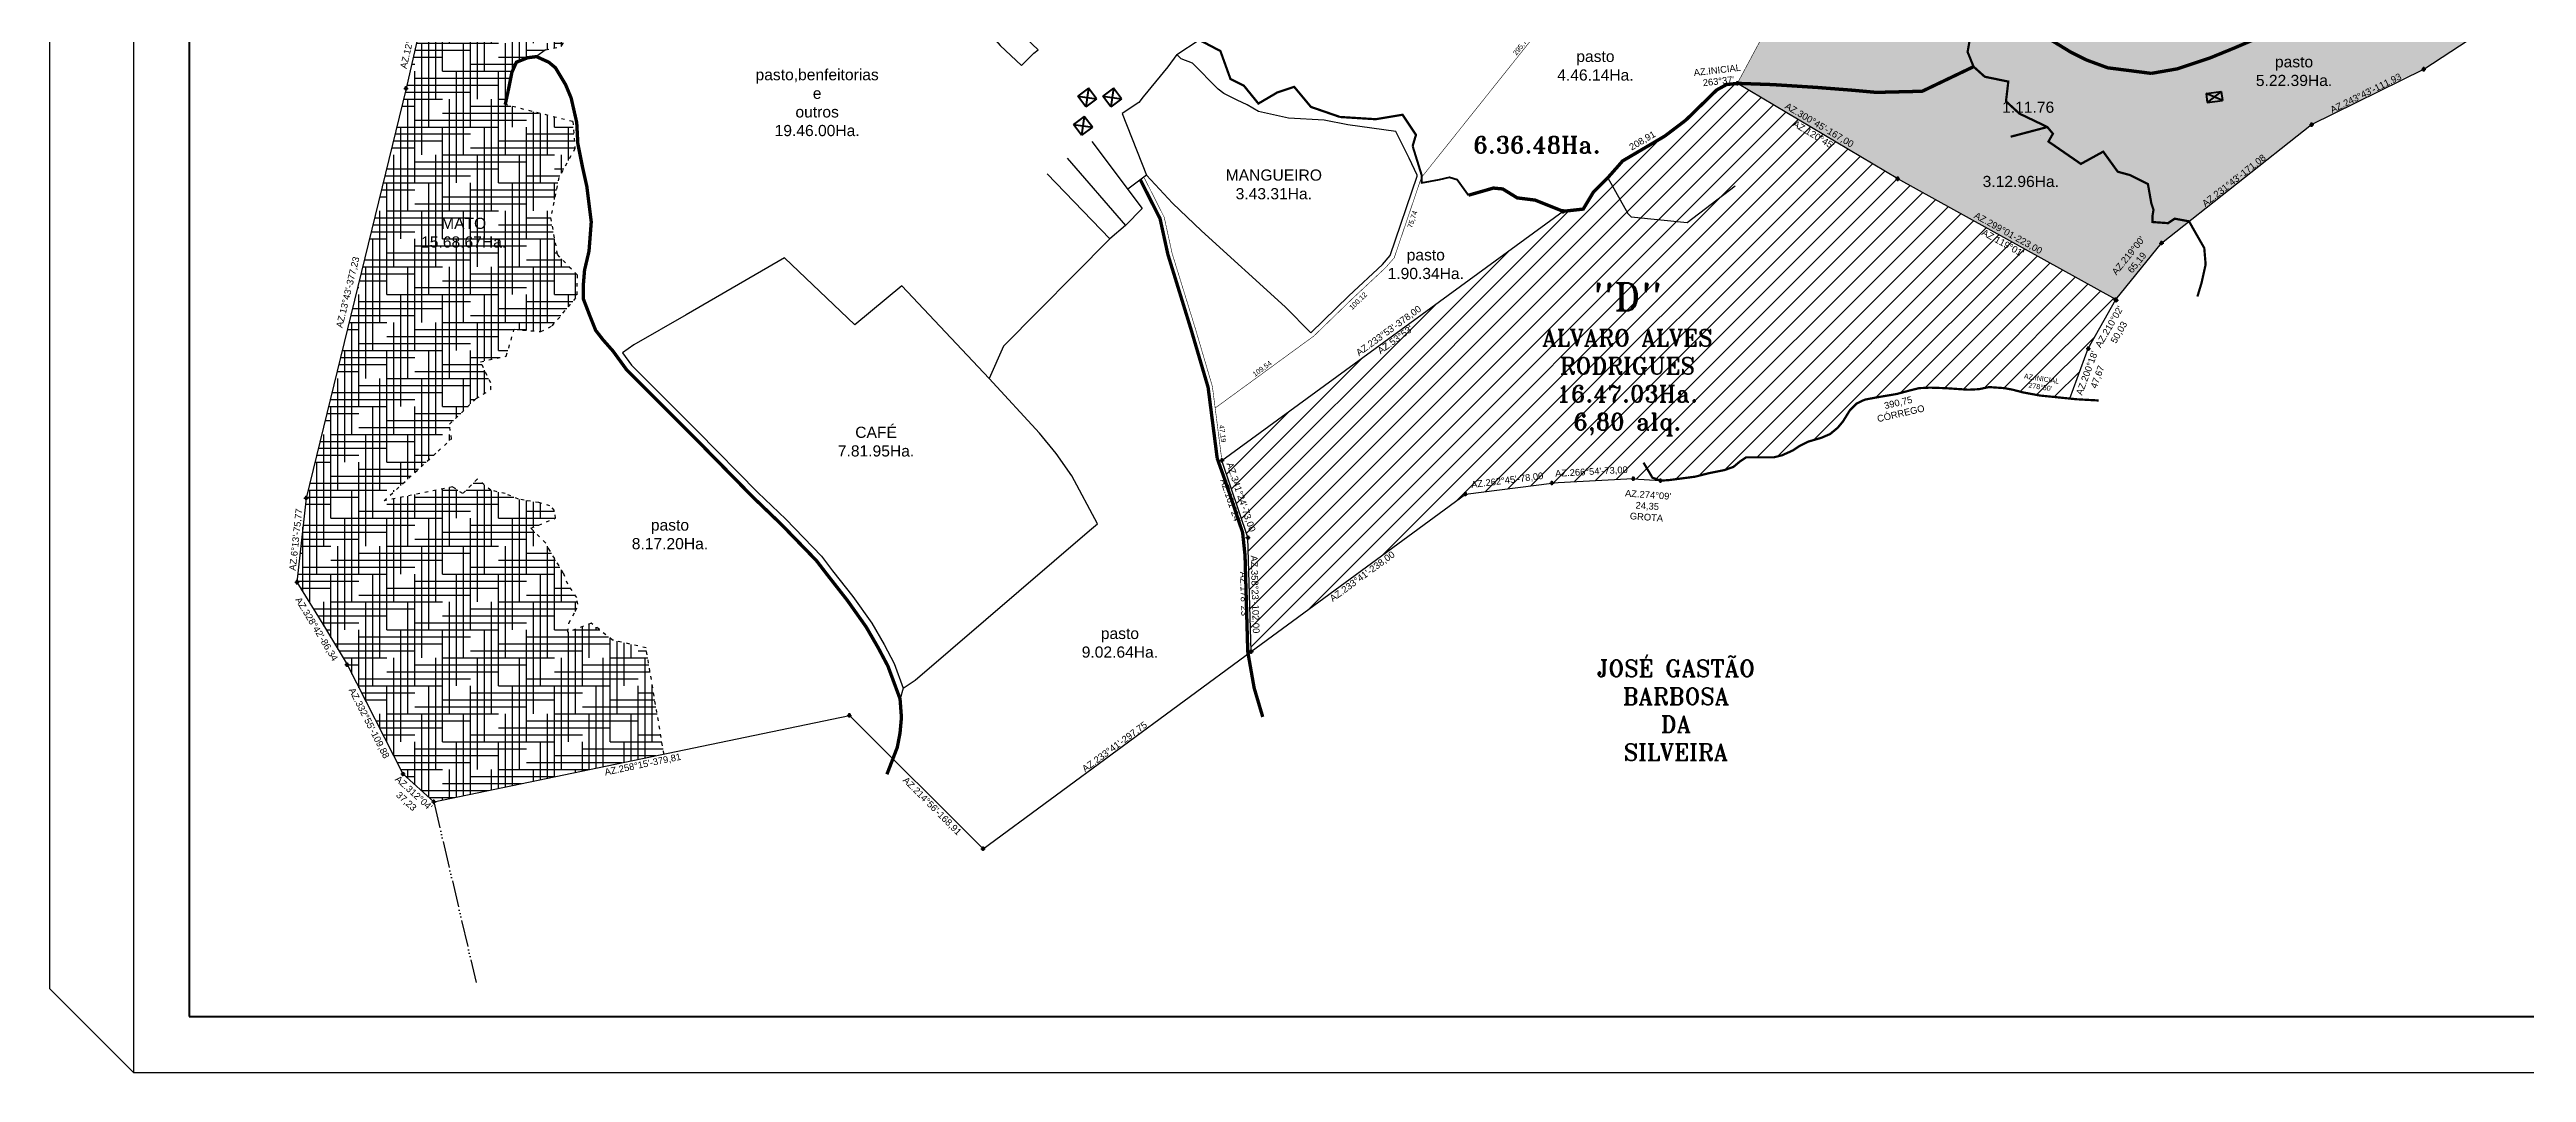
# Model space of a CAD drawing. Header units: metres. Extents: x 268648 to 272057, y 7696704 to 7699242.
# Drawn here: x 268648 to 270865, y 7696704 to 7697619 of the extents above; entities that cross this region are included whole.
import ezdxf

# ---------------------------------------------------------------- set-up
doc = ezdxf.new("R2010")
doc.units = ezdxf.units.M
doc.header["$MEASUREMENT"] = 0
doc.header["$PDMODE"] = 98
doc.header["$PDSIZE"] = 2
for name, pattern in [('ACAD_ISO03W100', [30, 12, -18]), ('ACAD_ISO06W100', [36, 24, -3, 0, -3, 0, -3, 0, -3]), ('ACAD_ISO07W100', [3, 0, -3])]:
    doc.linetypes.add(name, pattern=pattern)
for name, color, linetype in [('divi', 7, 'Continuous'), ('ESTRDA', 41, 'Continuous'), ('mato', 3, 'Continuous'), ('PRENCHIMENTO', 254, 'Continuous')]:
    doc.layers.add(name, color=color, linetype=linetype)
doc.layers.add('pena 02', color=1, linetype='Continuous', lineweight=25)
doc.layers.add('pena 04', color=5, linetype='Continuous', lineweight=50)
doc.styles.get("Standard").update_dxf_attribs({"font": 'romant.shx'})
doc.styles.add('style1', font='ARIAL.TTF')
doc.linetypes.add('CERCA', pattern='A,12.7,-4,["X",Standard,S=2,R=0,X=-2,Y=-1],-4', length=20.7)
doc.linetypes.add('TRACKS', pattern='A,0.15,[130,ltypeshp.shx,S=0.25,R=0,X=0,Y=0],0.15', length=0.3)
doc.dimstyles.new('Copy of geral', dxfattribs={"dimtxt": 4.5, "dimasz": 10, "dimexe": 1.25, "dimexo": 0.625, "dimtad": 1, "dimzin": 1, "dimtxsty": 'style1', "dimblk": 'OBLIQUE', "dimcen": 2.5, "dimse1": 1, "dimse2": 1, "dimsd1": 1, "dimsd2": 1, "dimclrt": 256, "dimaunit": 1, "dimadec": 4, "dimazin": 0, "dimtfac": 1, "dimtix": 1, "dimtmove": 0, "dimatfit": 0, "dimfxl": 0, "dimarcsym": 0})

# ---------------------------------------------------------------- blocks, each defined once
blk = doc.blocks.new('*D10')
at = {"layer": 'Defpoints', "color": 0, "linetype": 'Continuous', "ltscale": 0.25}
for p in [(269691.3, 7697298.6), (269691.3, 7697298.6), (269697.3, 7697251.8)]:
    blk.add_point(p, dxfattribs=at)
at = {"layer": 'divi', "linetype": 'Continuous', "ltscale": 0.25, "insert": (269697.6, 7697275.6), "char_height": 4.5, "attachment_point": 5, "rotation": 277.3141, "style": 'style1'}
blk.add_mtext('47,19', dxfattribs=at)
blk = doc.blocks.new('_Oblique')
at = {"layer": 'mato', "color": 0, "linetype": 'ACAD_ISO07W100', "lineweight": -2}
blk.add_line((-0.5, -0.5), (0.5, 0.5), dxfattribs=at)
blk = doc.blocks.new('*D12')
at = {"layer": 'Defpoints', "color": 0, "linetype": 'Continuous', "ltscale": 0.25}
for p in [(270060.3, 7697735.9), (270060.3, 7697735.9), (269875.8, 7697504.7)]:
    blk.add_point(p, dxfattribs=at)
at = {"layer": 'divi', "linetype": 'Continuous', "ltscale": 0.25, "insert": (269965.4, 7697622.4), "char_height": 4.5, "attachment_point": 5, "rotation": 51.4052, "style": 'style1'}
blk.add_mtext('295,78', dxfattribs=at)
blk = doc.blocks.new('*D13')
at = {"layer": 'Defpoints', "color": 0, "linetype": 'Continuous', "ltscale": 0.25}
for p in [(269779.8, 7697363.1), (269779.8, 7697363.1), (269691.3, 7697298.6)]:
    blk.add_point(p, dxfattribs=at)
at = {"layer": 'divi', "linetype": 'Continuous', "ltscale": 0.25, "insert": (269733.6, 7697333.5), "char_height": 4.5, "attachment_point": 5, "rotation": 36.1208, "style": 'style1'}
blk.add_mtext('109,54', dxfattribs=at)
blk = doc.blocks.new('*D14')
at = {"layer": 'Defpoints', "color": 0, "linetype": 'Continuous', "ltscale": 0.25}
for p in [(269851.5, 7697433), (269857.7, 7697426.6), (269779.8, 7697363.1)]:
    blk.add_point(p, dxfattribs=at)
at = {"layer": 'divi', "linetype": 'Continuous', "ltscale": 0.25, "insert": (269819.5, 7697394.1), "char_height": 4.5, "attachment_point": 5, "rotation": 44.2258, "style": 'style1'}
blk.add_mtext('100,12', dxfattribs=at)
blk = doc.blocks.new('*D15')
at = {"layer": 'Defpoints', "color": 0, "linetype": 'Continuous', "ltscale": 0.25}
for p in [(269875.8, 7697504.7), (269883.5, 7697502.1), (269851.5, 7697433)]:
    blk.add_point(p, dxfattribs=at)
at = {"layer": 'divi', "linetype": 'Continuous', "ltscale": 0.25, "insert": (269868.2, 7697467.3), "char_height": 4.5, "attachment_point": 5, "rotation": 71.3233, "style": 'style1'}
blk.add_mtext('75,74', dxfattribs=at)

msp = doc.modelspace()

# ---------------------------------------------------------------- hatches: boundary and pattern name
at = {"layer": 'mato', "linetype": 'Continuous', "ltscale": 0.25}
h = msp.add_hatch(dxfattribs=at)
h.set_pattern_fill('HOUND', color=256, scale=100, style=0)
h.paths.add_polyline_path([(269104.048, 7697504.829), (269118.448, 7697530.653), (269116.409, 7697554.898), (269056, 7697570), (269059, 7697584), (269062, 7697599), (269066, 7697608), (269076, 7697612), (269084, 7697613), (269092, 7697619), (269106, 7697622), (269124, 7697648), (269130, 7697667), (269131, 7697686), (269130, 7697699), (269129, 7697712), (269138, 7697727), (269139, 7697738), (269149, 7697745), (269157, 7697757), (269156, 7697766), (269152, 7697786), (269151, 7697794), (269114, 7697820), (269090, 7697837), (269095, 7697843), (269103, 7697861), (269113, 7697874), (269123, 7697880), (269146, 7697884), (269160, 7697888), (269183, 7697893), (269178, 7697901), (269165.537, 7697898.697), (269151.574, 7697899.126), (269145.129, 7697901.057), (269134.602, 7697903.204), (269125.58, 7697904.921), (269116.772, 7697903.418), (269110.757, 7697900.843), (269104.098, 7697900.199), (269097, 7697905), (269091.655, 7697912.219), (269090.302, 7697913.751), (269067.572, 7697902.373), (269047.455, 7697890.034), (269014.69, 7697861.481), (268985.84, 7697846.338), (268959.43, 7697830.493), (268962.962, 7697797.675), (269003.684, 7697764.122), (268998.548, 7697727.222), (268988.631, 7697677.478), (268967.249, 7697584.528), (268877.835, 7697218.048), (268869.626, 7697142.728), (268894.14, 7697102.891), (268914.48, 7697068.956), (268964.5, 7696971.119), (268992.135, 7696946.172), (269198.019, 7696989.017), (269182, 7697084), (269152, 7697091), (269133, 7697106), (269112, 7697098), (269113, 7697106), (269119, 7697117), (269121, 7697123), (269120, 7697129), (269112, 7697141), (269108, 7697151), (269096, 7697171), (269092, 7697178), (269079, 7697191), (269101, 7697200), (269100, 7697207), (269096, 7697211), (269086, 7697214), (269073, 7697216), (269068, 7697217), (269056, 7697222), (269043, 7697225), (269031, 7697235), (269018, 7697222), (269009, 7697228), (268947.577, 7697215.544), (268996, 7697260), (269008, 7697271), (269006, 7697284), (269030, 7697307), (269043, 7697315), (269043, 7697321), (269034, 7697340), (269057, 7697345), (269064, 7697369), (269088, 7697367), (269098, 7697372), (269120, 7697398), (269120.295, 7697417.763), (269102.571, 7697435.84), (269096.662, 7697468.674)])
h.paths.add_polyline_path([(268973.214, 7697471.258), (269064.405, 7697471.258), (269064.405, 7697439.592), (268973.214, 7697439.592)], flags=24)
at = {"layer": 'PRENCHIMENTO', "linetype": 'Continuous', "ltscale": 0.25}
h = msp.add_hatch(color=256, dxfattribs=at)
h.dxf.hatch_style = 2
h.paths.add_polyline_path([(270904.656, 7697927.956), (270866.938, 7697971.671), (270849.779, 7697993.748), (270834.547, 7698101.764), (270800.651, 7698238.786), (270770.257, 7698312.423), (270754.995, 7698349.397), (270731.43, 7698370.217), (270699.317, 7698395.616), (270681.254, 7698419.01), (270656.5, 7698457.777), (270631.746, 7698483.844), (270620.309, 7698530.181), (270429.551, 7698031.27), (270399.07, 7698029.194), (270381.746, 7698029.886), (270348.495, 7698025.04), (270320.784, 7698012.584), (270274.933, 7698003.334), (270271.875, 7697971.757), (270267.796, 7697948.329), (270272.896, 7697926.938), (270284.11, 7697909.622), (270291.247, 7697872.95), (270302.462, 7697840.355), (270295.325, 7697808.778), (270297.365, 7697786.368), (270297, 7697756), (270297, 7697754), (270264, 7697759), (270257, 7697762), (270255, 7697761), (270246.372, 7697755.639), (270241, 7697744), (270224, 7697711), (270158.604, 7697589.076), (270302.133, 7697503.705), (270497.146, 7697395.542), (270538.171, 7697446.198), (270672.472, 7697552.171), (270754.399, 7697593.586), (270772.834, 7697601.721), (270884.919, 7697675.49), (270952.585, 7697712.45), (271078.068, 7697749.836), (271096.331, 7697760.464), (271099.435, 7697768.371), (271089.154, 7697780), (271058.067, 7697815.166), (270971.192, 7697890.115)])
h = msp.add_hatch(dxfattribs=at)
h.set_pattern_fill('LINE,_I', color=256, scale=100, angle=45, style=2)
h.set_pattern_definition([(45, (0, 0), (-8.838834765, 8.838834765), [])])
h.paths.add_polyline_path([(270311.813, 7697314.003), (270321.281, 7697316.367), (270331, 7697316.806), (270344.477, 7697316.367), (270365.308, 7697314.949), (270374.776, 7697315.422), (270383.768, 7697317.314), (270397.499, 7697316.367), (270405.072, 7697314.949), (270414.067, 7697312.584), (270429.215, 7697309.746), (270443.418, 7697308.328), (270456.071, 7697307.031), (270472.607, 7697351.739), (270497.146, 7697395.542), (270302.133, 7697503.705), (270158.604, 7697589.076), (270148.833, 7697587.984), (270140.127, 7697583.152), (270112.397, 7697556.093), (270093.696, 7697541.918), (270066.934, 7697526.134), (270055.971, 7697519.691), (270042.651, 7697504.583), (270029.651, 7697491.583), (270020.651, 7697476.583), (270002.651, 7697474.583), (269697.312, 7697251.756), (269720.601, 7697182.571), (269723.467, 7697080.611), (269915.231, 7697221.573), (269992.608, 7697231.413), (270065.501, 7697235.36), (270089.789, 7697233.6), (270097.364, 7697234.073), (270120.885, 7697237.142), (270132.867, 7697240.221), (270147.07, 7697243.059), (270155.118, 7697245.897), (270160.798, 7697250.626), (270166.479, 7697254.41), (270175.946, 7697254.41), (270191.097, 7697254.41), (270198.67, 7697256.302), (270208.137, 7697260.559), (270213.818, 7697264.342), (270222.34, 7697268.599), (270233.701, 7697271.909), (270241.562, 7697275.262), (270248.376, 7697280.896), (270253.111, 7697286.571), (270259.264, 7697296.503), (270265.419, 7697302.652), (270272.593, 7697306.042), (270281.987, 7697307.855), (270301.398, 7697311.165)])
h.paths.add_polyline_path([(269989.295, 7697380.92), (270131.081, 7697380.92), (270131.081, 7697303.42), (269989.295, 7697303.42)], flags=24)

# ---------------------------------------------------------------- linework, layer by layer
at = {"layer": 'divi', "linetype": 'Continuous'}
for p, q in [((268723.231, 7699241.762), (268723.231, 7696704.047)), ((268648.231, 7698179.047), (268648.231, 7696779.047)), ((268648.231, 7696779.047), (268723.231, 7696704.047)), ((268723.231, 7696704.047), (272056.558, 7696704.047))]:
    msp.add_line(p, q, dxfattribs=at)
at = {"layer": 'divi', "linetype": 'Continuous', "ltscale": 0.25}
for p, q in [((269092, 7697619), (269084, 7697613)), ((269657, 7697615), (269677, 7697628)), ((269630, 7697507), (269613.04, 7697494.28)), ((269412, 7697048), (269409.334, 7697038.264))]:
    msp.add_line(p, q, dxfattribs=at)
at = {"layer": 'divi', "linetype": 'CERCA', "ltscale": 0.5}
for p, q in [((269581, 7697537), (269626, 7697477)), ((269541, 7697508), (269597, 7697450)), ((269559, 7697522), (269611, 7697462)), ((269626, 7697477), (269611, 7697462)), ((269597, 7697450), (269502, 7697354)), ((269611, 7697462), (269597, 7697450))]:
    msp.add_line(p, q, dxfattribs=at)
at = {"layer": 'divi', "linetype": 'CERCA', "ltscale": 0.25}
msp.add_line((269502, 7697354), (269489, 7697325), dxfattribs=at)
at = {"layer": 'divi', "linetype": 'CERCA', "ltscale": 0.5}
for points in [[(269473.427, 7697691.941), (269477, 7697658), (269483, 7697641), (269499, 7697623), (269518, 7697605), (269529, 7697616), (269533, 7697619), (269517, 7697634), (269528, 7697648)], [(269608, 7697562), (269630, 7697507), (269653, 7697482), (269679, 7697457), (269754, 7697389), (269777, 7697366), (269811, 7697399), (269841, 7697427), (269848, 7697435), (269872, 7697506), (269872, 7697507), (269865, 7697522), (269853, 7697546), (269810, 7697552), (269789, 7697556), (269757, 7697558), (269730, 7697564), (269720, 7697570), (269711, 7697574), (269699, 7697580), (269694, 7697584), (269671, 7697607), (269661, 7697611), (269657, 7697615), (269649, 7697604), (269627, 7697577), (269623, 7697572), (269608, 7697562)], [(270042.651, 7697504.583), (270060.546, 7697472.512), (270063.546, 7697469.512), (270113.546, 7697464.512), (270156.546, 7697497.512)]]:
    msp.add_lwpolyline(points, dxfattribs=at)
msp.add_lwpolyline([(269489, 7697325), (269411, 7697408), (269369, 7697373), (269306, 7697433), (269218, 7697382), (269171, 7697355), (269161, 7697348), (269169, 7697337), (269228, 7697278), (269282, 7697223), (269307, 7697199), (269339, 7697166), (269349, 7697153), (269367, 7697130), (269384, 7697106), (269395, 7697087), (269404, 7697070), (269412, 7697048), (269423, 7697055), (269579, 7697189), (269586, 7697195), (269563, 7697238), (269549, 7697258), (269534, 7697276)], close=True, dxfattribs=at)
at = {"layer": 'divi', "linetype": 'TRACKS', "ltscale": 10}
msp.add_lwpolyline([(270065.501, 7697235.36), (270089.789, 7697233.6)], dxfattribs=at)
at = {"layer": 'divi', "color": 6, "linetype": 'ACAD_ISO06W100'}
msp.add_lwpolyline([(268992.135, 7696946.172), (269030.049, 7696784.457)], dxfattribs=at)
at = {"layer": 'divi', "linetype": 'Continuous', "ltscale": 0.25}
for p in [(270772.834, 7697601.721), (268967.249, 7697584.528), (270158.604, 7697589.076), (270672.472, 7697552.171), (270302.133, 7697503.705), (270002.651, 7697474.583), (270538.171, 7697446.198), (270497.146, 7697395.542), (270497.642, 7697395.049), (270472.607, 7697351.739), (269697.312, 7697251.756), (268877.835, 7697218.048), (269915.231, 7697221.573), (269992.608, 7697231.413), (270065.501, 7697235.36), (270089.789, 7697233.6), (269720.601, 7697182.571), (268869.626, 7697142.728), (268914.48, 7697068.956), (269723.467, 7697080.611), (269363.975, 7697023.553), (268964.5, 7696971.119), (268992.135, 7696946.172), (269483.559, 7696904.26)]:
    msp.add_point(p, dxfattribs=at)
at = {"layer": 'ESTRDA', "linetype": 'Continuous', "ltscale": 0.25, "const_width": 3}
for points in [[(270297, 7697754), (270315, 7697754), (270338, 7697750), (270355, 7697730), (270374, 7697705), (270402, 7697669), (270418, 7697647), (270439, 7697628), (270457, 7697617), (270471, 7697610)], [(270582, 7697612), (270604, 7697621), (270639, 7697636), (270660, 7697645), (270676, 7697656)], [(269399.558, 7697064.66), (269398.503, 7697067.559), (269389.75, 7697084.092), (269378.945, 7697102.756), (269362.187, 7697126.415), (269344.26, 7697149.322), (269334.454, 7697162.07), (269302.767, 7697194.746), (269277.781, 7697218.733), (269223.738, 7697273.777), (269164.424, 7697333.09), (269152.554, 7697349.412), (269143.41, 7697359.78), (269137, 7697368), (269131, 7697383), (269126, 7697396), (269126, 7697410), (269127, 7697422), (269131, 7697439), (269133, 7697465), (269129, 7697497), (269125, 7697515), (269121, 7697535), (269120, 7697554), (269115, 7697576), (269110, 7697588), (269101, 7697603), (269095, 7697608), (269084, 7697613), (269076, 7697612), (269066, 7697608), (269062, 7697599), (269059, 7697584), (269056, 7697570)], [(270471, 7697610), (270490, 7697603), (270529, 7697598)], [(270529, 7697598), (270552, 7697602), (270582, 7697612)], [(269693.156, 7697253.459), (269685, 7697317), (269670, 7697368), (269649, 7697436), (269642, 7697468), (269624.374, 7697502.78)], [(269693.156, 7697253.459), (269700.168, 7697233.866), (269711.761, 7697199.428), (269715.862, 7697187.245), (269718.051, 7697166.506), (269719.287, 7697122.518), (269720.468, 7697080.527), (269726.211, 7697048.023), (269733.877, 7697022.175)], [(269398.503, 7697067.559), (269409.334, 7697038.264), (269410.572, 7697021.566), (269409.334, 7697007.958), (269406.858, 7696994.967), (269397.573, 7696970.845)]]:
    msp.add_lwpolyline(points, dxfattribs=at)
at = {"layer": 'mato', "linetype": 'ACAD_ISO03W100', "ltscale": 0.25}
for points in [[(269092, 7697619), (269106, 7697622), (269124, 7697648), (269130, 7697667), (269131, 7697686), (269130, 7697699), (269129, 7697712), (269138, 7697727), (269139, 7697738), (269149, 7697745), (269157, 7697757)], [(269116.409, 7697554.898), (269056, 7697570)], [(269116.409, 7697554.898), (269118.448, 7697530.653), (269104.048, 7697504.829), (269096.662, 7697468.674), (269102.571, 7697435.84), (269120.295, 7697417.763), (269120, 7697398)], [(269133, 7697106), (269112, 7697098), (269113, 7697106), (269119, 7697117), (269121, 7697123), (269120, 7697129), (269112, 7697141), (269108, 7697151), (269096, 7697171), (269092, 7697178), (269079, 7697191), (269101, 7697200), (269100, 7697207), (269096, 7697211), (269086, 7697214), (269073, 7697216), (269068, 7697217), (269056, 7697222), (269043, 7697225), (269031, 7697235), (269018, 7697222), (269009, 7697228), (268947.577, 7697215.544), (268996, 7697260), (269008, 7697271), (269006, 7697284), (269030, 7697307), (269043, 7697315), (269043, 7697321), (269034, 7697340), (269057, 7697345), (269064, 7697369), (269088, 7697367), (269098, 7697372), (269120, 7697398)], [(269198.019, 7696989.017), (269182, 7697084), (269152, 7697091), (269133, 7697106)]]:
    msp.add_lwpolyline(points, dxfattribs=at)
at = {"layer": 'pena 02', "linetype": 'CERCA'}
for p, q in [((268988.631, 7697677.478), (268967.249, 7697584.528)), ((270672.472, 7697552.171), (270772.834, 7697601.721)), ((268967.249, 7697584.528), (268877.835, 7697218.048)), ((270538.171, 7697446.198), (270672.472, 7697552.171)), ((269697.312, 7697251.756), (270002.651, 7697474.583)), ((270497.146, 7697395.542), (270538.171, 7697446.198)), ((270472.607, 7697351.739), (270497.146, 7697395.542)), ((270456.071, 7697307.031), (270472.607, 7697351.739)), ((269720.601, 7697182.571), (269697.312, 7697251.756)), ((269723.467, 7697080.611), (269915.231, 7697221.573)), ((269915.231, 7697221.573), (269992.608, 7697231.413)), ((270065.501, 7697235.36), (269992.608, 7697231.413)), ((268877.835, 7697218.048), (268869.626, 7697142.728)), ((269723.467, 7697080.611), (269720.601, 7697182.571)), ((269483.559, 7696904.26), (269723.467, 7697080.611)), ((268992.135, 7696946.172), (269363.975, 7697023.553)), ((269363.975, 7697023.553), (269483.559, 7696904.26))]:
    msp.add_line(p, q, dxfattribs=at)
at = {"layer": 'pena 02', "linetype": 'CERCA', "ltscale": 0.5}
for p, q in [((270302.133, 7697503.705), (270158.604, 7697589.076)), ((270497.146, 7697395.542), (270302.133, 7697503.705))]:
    msp.add_line(p, q, dxfattribs=at)
at = {"layer": 'pena 02', "linetype": 'ACAD_ISO06W100', "ltscale": 0.75, "const_width": 0.5}
for points in [[(269875.789, 7697504.719), (270060.298, 7697735.892)], [(270158.604, 7697589.076), (270224, 7697711)], [(269779.786, 7697363.13), (269813.758, 7697396.102), (269843.877, 7697424.214), (269851.534, 7697432.965), (269875.789, 7697504.719)], [(269691.304, 7697298.559), (269779.786, 7697363.13)]]:
    msp.add_lwpolyline(points, dxfattribs=at)
at = {"layer": 'pena 02', "linetype": 'CERCA'}
for points in [[(270772.834, 7697601.721), (270884.919, 7697675.49), (270952.585, 7697712.45), (271078.068, 7697749.836)], [(268869.626, 7697142.728), (268894.14, 7697102.891), (268914.48, 7697068.956), (268964.5, 7696971.119), (268992.135, 7696946.172)]]:
    msp.add_lwpolyline(points, dxfattribs=at)
at = {"layer": 'pena 02', "linetype": 'ACAD_ISO03W100', "ltscale": 0.25, "const_width": 0.25}
msp.add_lwpolyline([(270002.651, 7697474.583), (270020.651, 7697476.583), (270029.651, 7697491.583), (270042.651, 7697504.583), (270055.971, 7697519.691), (270066.934, 7697526.134), (270093.696, 7697541.918), (270112.397, 7697556.093), (270140.127, 7697583.152), (270148.833, 7697587.984), (270158.604, 7697589.076)], dxfattribs=at)
at = {"layer": 'pena 02', "linetype": 'CERCA', "const_width": 0.5}
msp.add_lwpolyline([(269697.312, 7697251.756), (269688.834, 7697317.805), (269673.739, 7697369.127), (269652.78, 7697436.995), (269645.709, 7697469.321), (269627.857, 7697504.546)], dxfattribs=at)
at = {"layer": 'pena 04', "linetype": 'Continuous'}
for p, q in [((268773.231, 7699191.762), (268773.231, 7696754.047)), ((268773.231, 7696754.047), (272006.558, 7696754.047))]:
    msp.add_line(p, q, dxfattribs=at)
at = {"layer": 'pena 04', "linetype": 'Continuous', "ltscale": 0.25}
for p, q in [((269578.03, 7697584.918), (269568.43, 7697577.718)), ((269575.63, 7697568.118), (269568.43, 7697577.718)), ((269568.43, 7697577.718), (269585.23, 7697575.318)), ((269578.03, 7697584.918), (269575.63, 7697568.118)), ((269585.23, 7697575.318), (269575.63, 7697568.118)), ((269585.23, 7697575.318), (269578.03, 7697584.918)), ((269600.379, 7697584.918), (269590.779, 7697577.718)), ((269597.979, 7697568.118), (269590.779, 7697577.718)), ((269590.779, 7697577.718), (269607.579, 7697575.318)), ((269600.379, 7697584.918), (269597.979, 7697568.118)), ((269607.579, 7697575.318), (269597.979, 7697568.118)), ((269607.579, 7697575.318), (269600.379, 7697584.918)), ((270578, 7697580), (270591.662, 7697581.708)), ((270578, 7697580), (270579, 7697572)), ((270592.662, 7697573.708), (270578, 7697580)), ((270591.662, 7697581.708), (270579, 7697572)), ((270579, 7697572), (270592.662, 7697573.708)), ((270591.662, 7697581.708), (270592.662, 7697573.708)), ((269574.2, 7697559.4), (269564.6, 7697552.2)), ((269571.8, 7697542.6), (269564.6, 7697552.2)), ((269564.6, 7697552.2), (269581.4, 7697549.8)), ((269574.2, 7697559.4), (269571.8, 7697542.6)), ((269581.4, 7697549.8), (269574.2, 7697559.4)), ((269581.4, 7697549.8), (269571.8, 7697542.6))]:
    msp.add_line(p, q, dxfattribs=at)
at = {"layer": 'pena 04', "color": 4, "linetype": 'Continuous', "ltscale": 0.25, "const_width": 2}
for points in [[(270370, 7697604), (270364.634, 7697617.182), (270366.991, 7697630.527), (270363, 7697648), (270362, 7697666), (270347, 7697695), (270336, 7697709), (270323, 7697710), (270316, 7697701), (270313, 7697698), (270305, 7697723), (270297, 7697756)], [(269677, 7697628), (269696, 7697618), (269705, 7697593), (269717, 7697587), (269730, 7697571), (269747, 7697581), (269762, 7697586), (269777, 7697568), (269803, 7697559)], [(269803, 7697559), (269835, 7697557), (269859, 7697561), (269871, 7697543), (269868, 7697533)], [(270436, 7697550), (270403.151, 7697541.308)], [(270562.789, 7697465.624), (270576.423, 7697441.694), (270577.644, 7697427.047), (270573.979, 7697410.57), (270570.314, 7697398.364)], [(270089.789, 7697233.6), (270097.364, 7697234.073), (270120.885, 7697237.142), (270132.867, 7697240.221), (270147.07, 7697243.059), (270155.118, 7697245.897), (270160.798, 7697250.626), (270166.479, 7697254.41), (270175.946, 7697254.41), (270191.097, 7697254.41), (270198.67, 7697256.302), (270208.137, 7697260.559), (270213.818, 7697264.342), (270222.34, 7697268.599), (270233.701, 7697271.909), (270241.562, 7697275.262), (270248.376, 7697280.896), (270253.111, 7697286.571), (270259.264, 7697296.503), (270265.419, 7697302.652), (270272.593, 7697306.042), (270281.987, 7697307.855), (270301.398, 7697311.165), (270311.813, 7697314.003), (270321.281, 7697316.367), (270331, 7697316.806), (270344.477, 7697316.367), (270365.308, 7697314.949), (270374.776, 7697315.422), (270383.768, 7697317.314), (270397.499, 7697316.367), (270405.072, 7697314.949), (270414.067, 7697312.584), (270429.215, 7697309.746), (270443.418, 7697308.328), (270456.071, 7697307.031)], [(270456.071, 7697307.031), (270461.881, 7697306.435), (270481.893, 7697305.318)], [(270074.641, 7697249.68), (270082.573, 7697236.284), (270089.789, 7697233.6)]]:
    msp.add_lwpolyline(points, dxfattribs=at)
at = {"layer": 'pena 04', "color": 4, "linetype": 'Continuous', "const_width": 3}
for points in [[(270283, 7697581), (270324, 7697582), (270370, 7697604)], [(270283, 7697581), (270262.529, 7697582.859), (270230.033, 7697585.412), (270190.236, 7697587.966), (270158.604, 7697589.076)], [(269918, 7697489), (269940.317, 7697495.382), (269948.651, 7697494.583), (269961.651, 7697486.583), (269977.651, 7697484.583), (270002.651, 7697474.583)]]:
    msp.add_lwpolyline(points, dxfattribs=at)
at = {"layer": 'pena 04', "color": 4, "linetype": 'Continuous', "ltscale": 0.25}
for points in [[(270370, 7697604, 2, 2, 0), (270380, 7697595, 2, 2, 0), (270401.06, 7697590.654, 2, 2, 0), (270399, 7697573, 2, 2, 0), (270411, 7697562, 2, 2, 0), (270434, 7697551, 2, 2, 0), (270436, 7697550, 2, 2, 0), (270441, 7697544, 2, 2, 0), (270437, 7697537, 2, 2, 0), (270466, 7697517, 2, 2, 0), (270486, 7697528, 2, 2, 0), (270499, 7697510, 2, 2, 0), (270510, 7697507, 2, 2, 0), (270526, 7697499, 2, 2, 0), (270529, 7697482, 2, 2, 0), (270531, 7697476, 2, 2, 0), (270530, 7697470, 2, 2, 0), (270530, 7697465, 2, 2, 0), (270544, 7697464, 2, 2, 0), (270550, 7697468, 2, 2, 0), (270562.789, 7697465.624, 0, 0, 0)], [(270429.606, 7697542.017, 2, 2, 0), (270429.657, 7697541.991, 2, 2, 0)]]:
    msp.add_lwpolyline(points, format="xyseb", dxfattribs=at)
at = {"layer": 'pena 04', "color": 4, "linetype": 'Continuous'}
msp.add_lwpolyline([(270002.651, 7697474.583, 3, 3, 0), (270020.651, 7697476.583, 3, 3, 0), (270029.651, 7697491.583, 3, 3, 0), (270042.651, 7697504.583, 3, 3, 0), (270055.971, 7697519.691, 3, 3, 0), (270066.934, 7697526.134, 3, 3, 0), (270093.696, 7697541.918, 3, 3, 0), (270112.397, 7697556.093, 3, 3, 0), (270140.127, 7697583.152, 3, 3, 0), (270148.833, 7697587.984, 3, 3, 0), (270158.604, 7697589.076, 0, 0, 0)], format="xyseb", dxfattribs=at)
at = {"layer": 'pena 04', "color": 4, "linetype": 'Continuous', "ltscale": 0.25}
msp.add_lwpolyline([(269868, 7697533), (269876, 7697507), (269876, 7697500), (269892, 7697503), (269901, 7697505), (269908, 7697503), (269918, 7697489)], dxfattribs=at)

# ---------------------------------------------------------------- texts
at = {"layer": 'divi', "linetype": 'Continuous', "ltscale": 0.25, "char_height": 6, "attachment_point": 5, "style": 'style1'}
for s, insert, rotation in [("AZ.12°57'-95,38", (268972.069, 7697631.744), 77.045278), ("AZ.243°43'-111,93", (270721.191, 7697579.908), 26.275833), ("AZ.300°45'-167,00\\PAZ.120°45'", (270229.438, 7697547.485), 329.255556), ('208,91', (270073.838, 7697537.479), 30.506944), ("AZ.231°43'-171,08", (270603.275, 7697501.778), 38.276111), ("AZ.299°01-223,00\\PAZ.119°01'", (270398.623, 7697450.767), 330.985278), ("AZ.219°00'\\P65,19", (270512.758, 7697431.498), 50.996667), ("AZ.13°43'-377,23", (268915.569, 7697402.071), 76.288889), ("AZ.233°53'-378,00\\PAZ.53°53'", (269849.421, 7697363.759), 36.120833), ("AZ.210°02'\\P50,03", (270496.151, 7697368.544), 59.97), ("AZ.200°18'\\P47,67", (270476.579, 7697327.972), 69.701944), ('390,75\\PCÓRREGO', (270303.715, 7697298.525), 13.121667), ("AZ.341°24'-73,00\\PAZ.161°24'", (269709.766, 7697217.289), 288.604167), ("AZ.262°45'-78,00", (269952.673, 7697233.501), 7.247778), ("AZ.266°54'-73,00", (270028.047, 7697241.245), 3.098889), ("AZ.274°09'\\P24,35\\PGROTA", (270077.997, 7697210.931), 355.855278), ("AZ.6°13'-75,77", (268869.072, 7697180.746), 83.78), ("AZ.358°23'-102,00\\PAZ.178°23'", (269722.087, 7697131.683), 271.61), ("AZ.233°41'-238,00", (269823.199, 7697147.535), 36.318889), ("AZ.328°42'-86,34", (268886.818, 7697100.57), 301.3), ("AZ.332°55'-109,88", (268933.826, 7697016.424), 297.078611), ("AZ.233°41'-297,75", (269601.556, 7696995.097), 36.318889), ("AZ.258°15'-379,81", (269179.229, 7696979.22), 11.755556), ("AZ.312°04'\\P37,23", (268970.543, 7696950.033), 317.926944), ("AZ.214°56'-168,91", (269437.708, 7696942.114), 315.07)]:
    msp.add_mtext(s, dxfattribs=dict(at, insert=insert, rotation=rotation))
at = {"layer": 'divi', "linetype": 'Continuous', "ltscale": 0.25, "char_height": 10, "attachment_point": 5, "style": 'style1'}
for s, insert in [('pasto\\P4.46.14Ha.', (270031.585, 7697604.83)), ('pasto,benfeitorias\\Pe\\Poutros\\P19.46.00Ha.', (269335.137, 7697571.807)), ('pasto\\P5.22.39Ha.', (270656.762, 7697599.96)), ('1.11.76', (270418.847, 7697567.663)), ('MANGUEIRO\\P3.43.31Ha.', (269743.81, 7697498.609)), ('\\P3.12.96Ha.', (270412.257, 7697509.573)), ('MATO\\P15.68.67Ha.', (269018.81, 7697455.425)), ('pasto\\P1.90.34Ha.', (269879.783, 7697427.217)), ('CAFÉ\\P7.81.95Ha.', (269387.841, 7697268.463)), ('pasto\\P8.17.20Ha.', (269203.412, 7697185.477)), ('pasto\\P9.02.64Ha.', (269606.071, 7697088.472))]:
    msp.add_mtext(s, dxfattribs=dict(at, insert=insert))
at = {"layer": 'divi', "color": 6, "linetype": 'Continuous', "ltscale": 0.25, "attachment_point": 5, "style": 'style1'}
for s, insert, char_height, rotation in [("AZ.INICIAL\\P263°37'", (270141.174, 7697595.974), 6, 6.379167), ("AZ.INICIAL\\P278°50'", (270430.286, 7697321.113), 4.5, 351.174722)]:
    msp.add_mtext(s, dxfattribs=dict(at, insert=insert, char_height=char_height, rotation=rotation))
at = {"layer": 'divi', "color": 1, "linetype": 'Continuous', "ltscale": 0.25, "char_height": 25, "attachment_point": 5}
for s, insert in [('{\\H0.6x;6.36.48Ha.}', (269979.339, 7697534.144)), ('{\\C5;"D"\\P\\H0.6x;\\C1;ALVARO ALVES\\PRODRIGUES\\P16.47.03Ha.\\P6,80 alq.}', (270060.188, 7697342.17))]:
    msp.add_mtext(s, dxfattribs=dict(at, insert=insert))
at = {"layer": 'pena 02', "linetype": 'Continuous', "ltscale": 0.25, "insert": (270103.613, 7697028.113), "char_height": 15, "attachment_point": 5}
msp.add_mtext('JOSÉ GASTÃO\\PBARBOSA\\PDA \\PSILVEIRA', dxfattribs=at)

# ---------------------------------------------------------------- dimensions: what is measured, and where the dimension line sits
at = {"layer": 'divi', "linetype": 'Continuous', "ltscale": 0.25}
for p1, p2, distance, picture, middle in [((269875.789, 7697504.719), (270060.298, 7697735.892), 0, '*D12', (269965.442, 7697622.383)), ((269851.534, 7697432.965), (269875.789, 7697504.719), -8.12, '*D15', (269868.209, 7697467.305)), ((269779.786, 7697363.13), (269851.534, 7697432.965), -8.903, '*D14', (269819.548, 7697394.053)), ((269691.304, 7697298.559), (269779.786, 7697363.13), 0, '*D13', (269733.583, 7697333.533)), ((269697.312, 7697251.756), (269691.304, 7697298.559), 0, '*D10', (269697.61, 7697275.581))]:
    dim = msp.add_aligned_dim(p1=p1, p2=p2, distance=distance, dimstyle='Copy of geral', dxfattribs=at)
    dim.commit()
    dim.dimension.update_dxf_attribs({"geometry": picture, "text_midpoint": middle})

doc.saveas('drawing.dxf')
